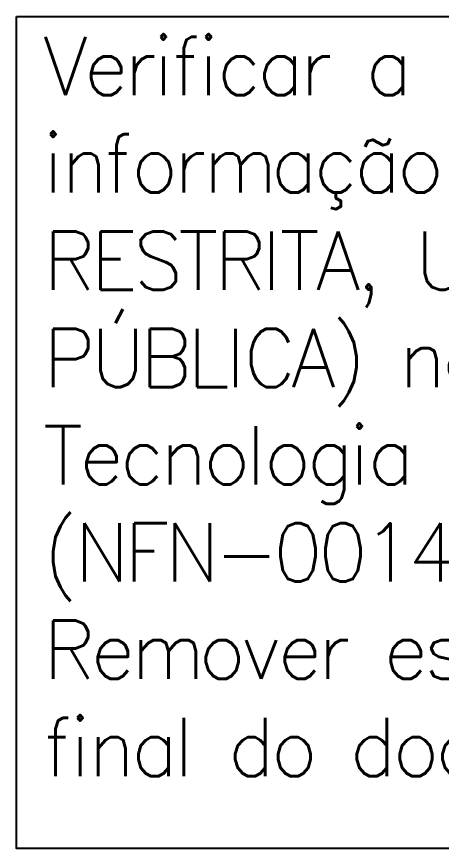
# Paper-space layout 'Layout1' of a CAD drawing. Header units: metres, sheet in millimetres. Extents: x 0 to 841, y 0 to 594.
# Drawn here: x 773.5 to 791.69, y 117.63 to 153.26 of the extents above; entities that cross this region are included whole.
import ezdxf

# ---------------------------------------------------------------- set-up
doc = ezdxf.new("R2010")
doc.units = ezdxf.units.M
doc.header["$LTSCALE"] = 2.5
doc.styles.add('R100', font='simplex.shx', dxfattribs={"height": 2.5})

# ---------------------------------------------------------------- blocks, each defined once
blk = doc.blocks.new('Classificação')
at = {"color": 1}
blk.add_lwpolyline([(-8.7, 45.124), (46.793, 45.124), (46.793, 9.492), (-8.7, 9.492)], close=True, dxfattribs=at)
at = {"insert": (-7.569, 44.256), "char_height": 2.5, "attachment_point": 1, "style": 'R100'}
blk.add_mtext_dynamic_manual_height_columns('{\\T0.9;\\C1;Verificar a classificação da informação (CONFIDENCIAL, RESTRITA, USO INTERNO OU PÚBLICA) na Norma de Tecnologia da Informação (NFN-0014).\\PRemover este texto na versão final do documento.} ', width=54.04419, gutter_width=12.5, heights=[0], dxfattribs=at)

psp = doc.layouts.get("Layout1")

# ---------------------------------------------------------------- block references
at = {"color": 1}
psp.add_blockref('Classificação', (782.204, 108.134), dxfattribs=at)

doc.saveas('drawing.dxf')
